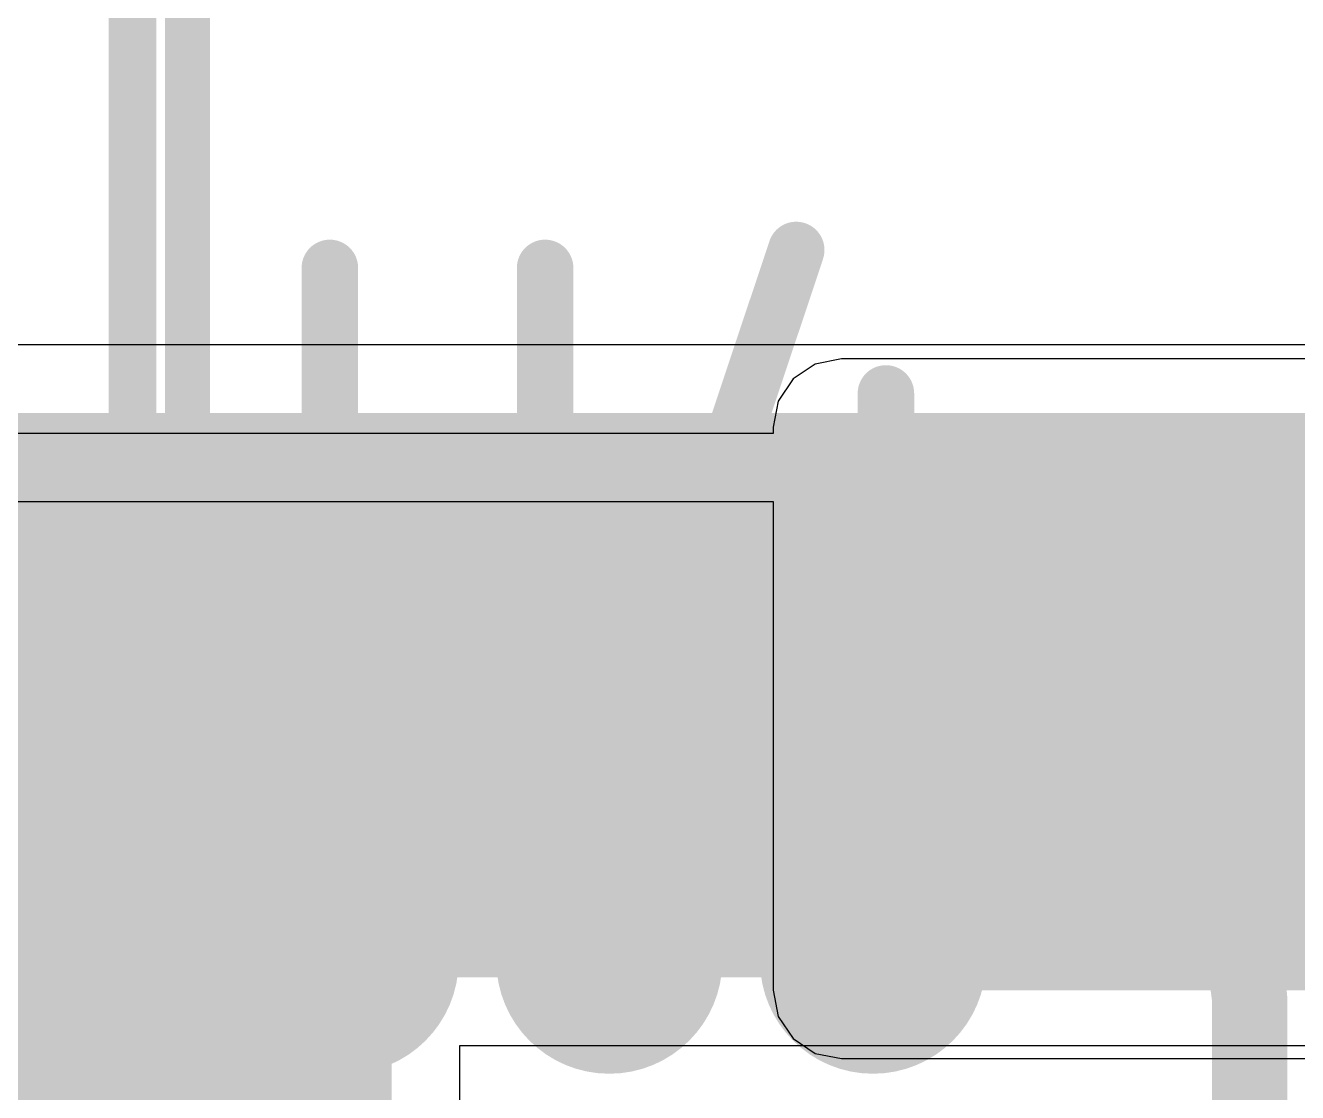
# Model space of a CAD drawing. Header units: inches. Extents: x 0 to 12.4, y -0.6 to 2.2.
# Drawn here: x 0.3357 to 0.4687, y 1.42 to 1.5315 of the extents above; entities that cross this region are included whole.
import ezdxf

# ---------------------------------------------------------------- set-up
doc = ezdxf.new("R2010")
doc.units = ezdxf.units.IN
doc.header["$MEASUREMENT"] = 0
for name, color, linetype in [('Bottom Layer', 5, 'Continuous'), ('Dimension', 6, 'Continuous'), ('Drill Drawing', 1, 'Continuous'), ('Mechanical 4', 56, 'Continuous'), ('Top Layer', 1, 'Continuous'), ('Top Overlay', 2, 'Continuous'), ('Via Holes', 16, 'Continuous')]:
    doc.layers.add(name, color=color, linetype=linetype)

# ---------------------------------------------------------------- blocks, each defined once
blk = doc.blocks.new('SOT_89_3_16')
at = {"layer": 'Top Overlay'}
blk.add_lwpolyline([(0.0910001, -0.035, 0.005, 0.005, 0), (0.0910001, 0.068, 0.005, 0.005, 0)], format="xyseb", dxfattribs=at)
blk.add_lwpolyline([(0.0897501, -0.035, 0.0025, 0.0025, 1), (0.0922501, -0.035, 0.0025, 0.0025, 1)], format="xyseb", close=True, dxfattribs=at)

msp = doc.modelspace()

# ---------------------------------------------------------------- hatches: boundary and pattern name
at = {"layer": 'Bottom Layer'}
msp.add_hatch(color=5, dxfattribs=at).paths.add_polyline_path([(0.421, 1.4306498), (0.5068496, 1.4306498), (0.5068496, 1.4895276), (0.421, 1.4895276)])
h = msp.add_hatch(color=5, dxfattribs=at)
edge = h.paths.add_edge_path()
edge.add_arc((0.454, 1.4735591), 0.011811, 0, 360)
h = msp.add_hatch(color=5, dxfattribs=at)
edge = h.paths.add_edge_path()
edge.add_arc((0.454, 1.446), 0.011811, 0, 360)
at = {"layer": 'Dimension'}
h = msp.add_hatch(color=6, dxfattribs=at)
edge = h.paths.add_edge_path()
edge.add_arc((0.3691872, 1.4337368), 0.011811, 0, 360)
h = msp.add_hatch(color=6, dxfattribs=at)
edge = h.paths.add_edge_path()
edge.add_arc((0.3967462, 1.4337368), 0.011811, 0, 360)
h = msp.add_hatch(color=6, dxfattribs=at)
edge = h.paths.add_edge_path()
edge.add_arc((0.4243053, 1.4337368), 0.011811, 0, 360)
at = {"layer": 'Top Layer'}
for points in [[(0.305, 1.432), (0.716, 1.432), (0.716, 1.491), (0.305, 1.491)], [(0.305, 1.303), (0.374, 1.303), (0.374, 1.491), (0.305, 1.491)]]:
    msp.add_hatch(color=1, dxfattribs=at).paths.add_polyline_path(points)
h = msp.add_hatch(color=1, dxfattribs=at)
edge = h.paths.add_edge_path()
edge.add_arc((0.454, 1.4735591), 0.011811, 0, 360)
h = msp.add_hatch(color=1, dxfattribs=at)
edge = h.paths.add_edge_path()
edge.add_arc((0.454, 1.446), 0.011811, 0, 360)
at = {"layer": 'Via Holes'}
h = msp.add_hatch(color=7, dxfattribs=at)
edge = h.paths.add_edge_path()
edge.add_arc((0.454, 1.4735591), 0.0059055, 0, 360)
h = msp.add_hatch(color=7, dxfattribs=at)
edge = h.paths.add_edge_path()
edge.add_arc((0.454, 1.446), 0.0059055, 0, 360)

# ---------------------------------------------------------------- linework, layer by layer
at = {"layer": 'Bottom Layer'}
for p, q in [((0.4182688, 1.4961214), (0.4159533, 1.4945743)), ((0.421, 1.4966647), (0.4182688, 1.4961214)), ((0.5068497, 1.4966647), (0.421, 1.4966647)), ((0.4159533, 1.4945743), (0.4144062, 1.4922588)), ((0.4144062, 1.4922588), (0.4138629, 1.4895276)), ((0.4138629, 1.4895276), (0.4138629, 1.488878)), ((0.4138629, 1.488878), (0.0334645, 1.488878)), ((0.05, 1.4817409), (0.4138629, 1.4817409)), ((0.4138629, 1.4817409), (0.4138629, 1.4306498)), ((0.4138629, 1.4306498), (0.4144062, 1.4279186)), ((0.4144062, 1.4279186), (0.4159533, 1.4256031)), ((0.4159533, 1.4256031), (0.4182688, 1.424056)), ((0.4182688, 1.424056), (0.421, 1.4235127)), ((0.421, 1.4235127), (0.5068497, 1.4235127))]:
    msp.add_line(p, q, dxfattribs=at)
at = {"layer": 'Dimension'}
for points in [[(0.310323, 1.4615124, 0.007874, 0.007874, 0), (0.4437993, 1.4615124, 0.007874, 0.007874, 0)], [(0.4437993, 1.4615124, 0.007874, 0.007874, 0), (0.4438227, 1.4615116, 0.007874, 0.007874, 0)], [(0.4438227, 1.4615116, 0.007874, 0.007874, 0), (0.4438241, 1.4615116, 0.007874, 0.007874, 0)], [(0.4438241, 1.4615116, 0.007874, 0.007874, 0), (0.4445617, 1.4614874, 0.007874, 0.007874, 0)], [(0.4445617, 1.4614874, 0.007874, 0.007874, 0), (0.4445637, 1.4614874, 0.007874, 0.007874, 0)], [(0.4445637, 1.4614874, 0.007874, 0.007874, 0), (0.4445859, 1.4614866, 0.007874, 0.007874, 0)], [(0.4445859, 1.4614866, 0.007874, 0.007874, 0), (0.4446075, 1.4614852, 0.007874, 0.007874, 0)], [(0.4446075, 1.4614852, 0.007874, 0.007874, 0), (0.4446091, 1.4614851, 0.007874, 0.007874, 0)], [(0.4446091, 1.4614851, 0.007874, 0.007874, 0), (0.4449429, 1.4614632, 0.007874, 0.007874, 0)], [(0.4449429, 1.4614632, 0.007874, 0.007874, 0), (0.4449439, 1.4614632, 0.007874, 0.007874, 0)], [(0.4449439, 1.4614632, 0.007874, 0.007874, 0), (0.4449661, 1.4614617, 0.007874, 0.007874, 0)], [(0.4449661, 1.4614617, 0.007874, 0.007874, 0), (0.4449883, 1.4614595, 0.007874, 0.007874, 0)], [(0.4449883, 1.4614595, 0.007874, 0.007874, 0), (0.4449895, 1.4614594, 0.007874, 0.007874, 0)], [(0.4449895, 1.4614594, 0.007874, 0.007874, 0), (0.4457254, 1.461387, 0.007874, 0.007874, 0)], [(0.4457254, 1.461387, 0.007874, 0.007874, 0), (0.4457276, 1.4613867, 0.007874, 0.007874, 0)], [(0.4457276, 1.4613867, 0.007874, 0.007874, 0), (0.4457494, 1.4613846, 0.007874, 0.007874, 0)], [(0.4457494, 1.4613846, 0.007874, 0.007874, 0), (0.4457724, 1.4613816, 0.007874, 0.007874, 0)], [(0.4457724, 1.4613816, 0.007874, 0.007874, 0), (0.4457735, 1.4613814, 0.007874, 0.007874, 0)], [(0.4457735, 1.4613814, 0.007874, 0.007874, 0), (0.4502271, 1.4607951, 0.007874, 0.007874, 0)], [(0.4502271, 1.4607951, 0.007874, 0.007874, 0), (0.4502274, 1.4607951, 0.007874, 0.007874, 0)], [(0.4502274, 1.4607951, 0.007874, 0.007874, 0), (0.4502748, 1.4607888, 0.007874, 0.007874, 0)], [(0.4502748, 1.4607888, 0.007874, 0.007874, 0), (0.4503214, 1.4607796, 0.007874, 0.007874, 0)], [(0.4503214, 1.4607796, 0.007874, 0.007874, 0), (0.450322, 1.4607795, 0.007874, 0.007874, 0)], [(0.450322, 1.4607795, 0.007874, 0.007874, 0), (0.4517717, 1.4604911, 0.007874, 0.007874, 0)], [(0.4517717, 1.4604911, 0.007874, 0.007874, 0), (0.4518182, 1.4604818, 0.007874, 0.007874, 0)], [(0.4518182, 1.4604818, 0.007874, 0.007874, 0), (0.4518632, 1.4604698, 0.007874, 0.007874, 0)], [(0.4518632, 1.4604698, 0.007874, 0.007874, 0), (0.451864, 1.4604696, 0.007874, 0.007874, 0)], [(0.451864, 1.4604696, 0.007874, 0.007874, 0), (0.452507, 1.4602972, 0.007874, 0.007874, 0)], [(0.452507, 1.4602972, 0.007874, 0.007874, 0), (0.4525074, 1.4602971, 0.007874, 0.007874, 0)], [(0.4525074, 1.4602971, 0.007874, 0.007874, 0), (0.4525526, 1.460285, 0.007874, 0.007874, 0)], [(0.4525526, 1.460285, 0.007874, 0.007874, 0), (0.4525971, 1.4602699, 0.007874, 0.007874, 0)], [(0.452597, 1.4602699, 0.007874, 0.007874, 0), (0.453997, 1.4597947, 0.007874, 0.007874, 0)], [(0.452597, 1.4602699, 0.007874, 0.007874, 0), (0.4525971, 1.4602699, 0.007874, 0.007874, 0)], [(0.453997, 1.4597947, 0.007874, 0.007874, 0), (0.4539976, 1.4597945, 0.007874, 0.007874, 0)], [(0.4539976, 1.4597945, 0.007874, 0.007874, 0), (0.4540421, 1.4597794, 0.007874, 0.007874, 0)], [(0.4540421, 1.4597794, 0.007874, 0.007874, 0), (0.454086, 1.4597612, 0.007874, 0.007874, 0)], [(0.454086, 1.4597612, 0.007874, 0.007874, 0), (0.4540865, 1.459761, 0.007874, 0.007874, 0)], [(0.4540865, 1.459761, 0.007874, 0.007874, 0), (0.4580368, 1.4581248, 0.007874, 0.007874, 0)], [(0.4580368, 1.4581248, 0.007874, 0.007874, 0), (0.4580374, 1.4581245, 0.007874, 0.007874, 0)], [(0.4580374, 1.4581245, 0.007874, 0.007874, 0), (0.4580811, 1.4581064, 0.007874, 0.007874, 0)], [(0.4580811, 1.4581064, 0.007874, 0.007874, 0), (0.458124, 1.4580852, 0.007874, 0.007874, 0)], [(0.458124, 1.4580852, 0.007874, 0.007874, 0), (0.4581241, 1.4580852, 0.007874, 0.007874, 0)], [(0.4581241, 1.4580852, 0.007874, 0.007874, 0), (0.4589877, 1.4576593, 0.007874, 0.007874, 0)], [(0.4589877, 1.4576593, 0.007874, 0.007874, 0), (0.4602763, 1.4573588, 0.007874, 0.007874, 0)], [(0.4602763, 1.4573588, 0.007874, 0.007874, 0), (0.5068497, 1.4573588, 0.007874, 0.007874, 0)], [(0.310323, 1.4494848, 0.007874, 0.007874, 0), (0.4437993, 1.4494848, 0.007874, 0.007874, 0)], [(0.4437993, 1.4494848, 0.007874, 0.007874, 0), (0.4441796, 1.4494599, 0.007874, 0.007874, 0)], [(0.4441796, 1.4494599, 0.007874, 0.007874, 0), (0.448705, 1.4488641, 0.007874, 0.007874, 0)], [(0.448705, 1.4488641, 0.007874, 0.007874, 0), (0.4494394, 1.4486673, 0.007874, 0.007874, 0)], [(0.4494394, 1.4486673, 0.007874, 0.007874, 0), (0.4534785, 1.4469943, 0.007874, 0.007874, 0)], [(0.4534785, 1.4469943, 0.007874, 0.007874, 0), (0.4541371, 1.4466141, 0.007874, 0.007874, 0)], [(0.4541371, 1.4466141, 0.007874, 0.007874, 0), (0.4576054, 1.4439527, 0.007874, 0.007874, 0)], [(0.4576054, 1.4439527, 0.007874, 0.007874, 0), (0.4581432, 1.4434149, 0.007874, 0.007874, 0)], [(0.4581432, 1.4434149, 0.007874, 0.007874, 0), (0.4608046, 1.4399466, 0.007874, 0.007874, 0)], [(0.4243053, 1.4337368, 0.007874, 0.007874, 0), (0.4321793, 1.4416108, 0.007874, 0.007874, 0)], [(0.3160376, 1.3382643, 0.0393701, 0.0393701, 0), (0.3160376, 1.4238943, 0.0393701, 0.0393701, 0)], [(0.4608046, 1.4399466, 0.007874, 0.007874, 0), (0.4611848, 1.4392879, 0.007874, 0.007874, 0)], [(0.4611848, 1.4392879, 0.007874, 0.007874, 0), (0.4628578, 1.4352491, 0.007874, 0.007874, 0)], [(0.4628578, 1.4352491, 0.007874, 0.007874, 0), (0.4630546, 1.4345144, 0.007874, 0.007874, 0)], [(0.4630546, 1.4345144, 0.007874, 0.007874, 0), (0.4636504, 1.4299891, 0.007874, 0.007874, 0)], [(0.4636504, 1.4299891, 0.007874, 0.007874, 0), (0.4636754, 1.4296088, 0.007874, 0.007874, 0)], [(0.4636754, 1.4063687, 0.007874, 0.007874, 0), (0.4636754, 1.4296088, 0.007874, 0.007874, 0)]]:
    msp.add_lwpolyline(points, format="xyseb", dxfattribs=at)
for points in [[(0.4418308, 1.4615124, 0.003937, 0.003937, 1), (0.4457678, 1.4615124, 0.003937, 0.003937, 1)], [(0.4418308, 1.4615124, 0.003937, 0.003937, 1), (0.4457678, 1.4615124, 0.003937, 0.003937, 1)], [(0.4418542, 1.4615116, 0.003937, 0.003937, 1), (0.4457912, 1.4615116, 0.003937, 0.003937, 1)], [(0.4418542, 1.4615116, 0.003937, 0.003937, 1), (0.4457912, 1.4615116, 0.003937, 0.003937, 1)], [(0.4418556, 1.4615116, 0.003937, 0.003937, 1), (0.4457926, 1.4615116, 0.003937, 0.003937, 1)], [(0.4418556, 1.4615116, 0.003937, 0.003937, 1), (0.4457926, 1.4615116, 0.003937, 0.003937, 1)], [(0.4425932, 1.4614874, 0.003937, 0.003937, 1), (0.4465302, 1.4614874, 0.003937, 0.003937, 1)], [(0.4425932, 1.4614874, 0.003937, 0.003937, 1), (0.4465302, 1.4614874, 0.003937, 0.003937, 1)], [(0.4425952, 1.4614874, 0.003937, 0.003937, 1), (0.4465322, 1.4614874, 0.003937, 0.003937, 1)], [(0.4425952, 1.4614874, 0.003937, 0.003937, 1), (0.4465322, 1.4614874, 0.003937, 0.003937, 1)], [(0.4426174, 1.4614866, 0.003937, 0.003937, 1), (0.4465544, 1.4614866, 0.003937, 0.003937, 1)], [(0.4426174, 1.4614866, 0.003937, 0.003937, 1), (0.4465544, 1.4614866, 0.003937, 0.003937, 1)], [(0.442639, 1.4614852, 0.003937, 0.003937, 1), (0.446576, 1.4614852, 0.003937, 0.003937, 1)], [(0.442639, 1.4614852, 0.003937, 0.003937, 1), (0.446576, 1.4614852, 0.003937, 0.003937, 1)], [(0.4426406, 1.4614851, 0.003937, 0.003937, 1), (0.4465776, 1.4614851, 0.003937, 0.003937, 1)], [(0.4426406, 1.4614851, 0.003937, 0.003937, 1), (0.4465776, 1.4614851, 0.003937, 0.003937, 1)], [(0.4429744, 1.4614632, 0.003937, 0.003937, 1), (0.4469114, 1.4614632, 0.003937, 0.003937, 1)], [(0.4429744, 1.4614632, 0.003937, 0.003937, 1), (0.4469114, 1.4614632, 0.003937, 0.003937, 1)], [(0.4429754, 1.4614632, 0.003937, 0.003937, 1), (0.4469124, 1.4614632, 0.003937, 0.003937, 1)], [(0.4429754, 1.4614632, 0.003937, 0.003937, 1), (0.4469124, 1.4614632, 0.003937, 0.003937, 1)], [(0.4429976, 1.4614617, 0.003937, 0.003937, 1), (0.4469346, 1.4614617, 0.003937, 0.003937, 1)], [(0.4429976, 1.4614617, 0.003937, 0.003937, 1), (0.4469346, 1.4614617, 0.003937, 0.003937, 1)], [(0.4430198, 1.4614595, 0.003937, 0.003937, 1), (0.4469568, 1.4614595, 0.003937, 0.003937, 1)], [(0.4430198, 1.4614595, 0.003937, 0.003937, 1), (0.4469568, 1.4614595, 0.003937, 0.003937, 1)], [(0.443021, 1.4614594, 0.003937, 0.003937, 1), (0.446958, 1.4614594, 0.003937, 0.003937, 1)], [(0.443021, 1.4614594, 0.003937, 0.003937, 1), (0.446958, 1.4614594, 0.003937, 0.003937, 1)], [(0.4437569, 1.461387, 0.003937, 0.003937, 1), (0.4476939, 1.461387, 0.003937, 0.003937, 1)], [(0.4437569, 1.461387, 0.003937, 0.003937, 1), (0.4476939, 1.461387, 0.003937, 0.003937, 1)], [(0.4437591, 1.4613867, 0.003937, 0.003937, 1), (0.4476961, 1.4613867, 0.003937, 0.003937, 1)], [(0.4437591, 1.4613867, 0.003937, 0.003937, 1), (0.4476961, 1.4613867, 0.003937, 0.003937, 1)], [(0.4437809, 1.4613846, 0.003937, 0.003937, 1), (0.4477179, 1.4613846, 0.003937, 0.003937, 1)], [(0.4437809, 1.4613846, 0.003937, 0.003937, 1), (0.4477179, 1.4613846, 0.003937, 0.003937, 1)], [(0.4438039, 1.4613816, 0.003937, 0.003937, 1), (0.4477409, 1.4613816, 0.003937, 0.003937, 1)], [(0.4438039, 1.4613816, 0.003937, 0.003937, 1), (0.4477409, 1.4613816, 0.003937, 0.003937, 1)], [(0.443805, 1.4613814, 0.003937, 0.003937, 1), (0.447742, 1.4613814, 0.003937, 0.003937, 1)], [(0.443805, 1.4613814, 0.003937, 0.003937, 1), (0.447742, 1.4613814, 0.003937, 0.003937, 1)], [(0.4482586, 1.4607951, 0.003937, 0.003937, 1), (0.4521956, 1.4607951, 0.003937, 0.003937, 1)], [(0.4482586, 1.4607951, 0.003937, 0.003937, 1), (0.4521956, 1.4607951, 0.003937, 0.003937, 1)], [(0.4482589, 1.4607951, 0.003937, 0.003937, 1), (0.4521959, 1.4607951, 0.003937, 0.003937, 1)], [(0.4482589, 1.4607951, 0.003937, 0.003937, 1), (0.4521959, 1.4607951, 0.003937, 0.003937, 1)], [(0.4483063, 1.4607888, 0.003937, 0.003937, 1), (0.4522433, 1.4607888, 0.003937, 0.003937, 1)], [(0.4483063, 1.4607888, 0.003937, 0.003937, 1), (0.4522433, 1.4607888, 0.003937, 0.003937, 1)], [(0.4483529, 1.4607796, 0.003937, 0.003937, 1), (0.4522899, 1.4607796, 0.003937, 0.003937, 1)], [(0.4483529, 1.4607796, 0.003937, 0.003937, 1), (0.4522899, 1.4607796, 0.003937, 0.003937, 1)], [(0.4483535, 1.4607795, 0.003937, 0.003937, 1), (0.4522905, 1.4607795, 0.003937, 0.003937, 1)], [(0.4483535, 1.4607795, 0.003937, 0.003937, 1), (0.4522905, 1.4607795, 0.003937, 0.003937, 1)], [(0.4498032, 1.4604911, 0.003937, 0.003937, 1), (0.4537402, 1.4604911, 0.003937, 0.003937, 1)], [(0.4498032, 1.4604911, 0.003937, 0.003937, 1), (0.4537402, 1.4604911, 0.003937, 0.003937, 1)], [(0.4498497, 1.4604818, 0.003937, 0.003937, 1), (0.4537867, 1.4604818, 0.003937, 0.003937, 1)], [(0.4498497, 1.4604818, 0.003937, 0.003937, 1), (0.4537867, 1.4604818, 0.003937, 0.003937, 1)], [(0.4498947, 1.4604698, 0.003937, 0.003937, 1), (0.4538317, 1.4604698, 0.003937, 0.003937, 1)], [(0.4498947, 1.4604698, 0.003937, 0.003937, 1), (0.4538317, 1.4604698, 0.003937, 0.003937, 1)], [(0.4498955, 1.4604696, 0.003937, 0.003937, 1), (0.4538325, 1.4604696, 0.003937, 0.003937, 1)], [(0.4498955, 1.4604696, 0.003937, 0.003937, 1), (0.4538325, 1.4604696, 0.003937, 0.003937, 1)], [(0.4505385, 1.4602972, 0.003937, 0.003937, 1), (0.4544755, 1.4602972, 0.003937, 0.003937, 1)], [(0.4505385, 1.4602972, 0.003937, 0.003937, 1), (0.4544755, 1.4602972, 0.003937, 0.003937, 1)], [(0.4505389, 1.4602971, 0.003937, 0.003937, 1), (0.4544759, 1.4602971, 0.003937, 0.003937, 1)], [(0.4505389, 1.4602971, 0.003937, 0.003937, 1), (0.4544759, 1.4602971, 0.003937, 0.003937, 1)], [(0.4505841, 1.460285, 0.003937, 0.003937, 1), (0.4545211, 1.460285, 0.003937, 0.003937, 1)], [(0.4505841, 1.460285, 0.003937, 0.003937, 1), (0.4545211, 1.460285, 0.003937, 0.003937, 1)], [(0.4506285, 1.4602699, 0.003937, 0.003937, 1), (0.4545655, 1.4602699, 0.003937, 0.003937, 1)], [(0.4506285, 1.4602699, 0.003937, 0.003937, 1), (0.4545655, 1.4602699, 0.003937, 0.003937, 1)], [(0.4506286, 1.4602699, 0.003937, 0.003937, 1), (0.4545656, 1.4602699, 0.003937, 0.003937, 1)], [(0.4506286, 1.4602699, 0.003937, 0.003937, 1), (0.4545656, 1.4602699, 0.003937, 0.003937, 1)], [(0.4520285, 1.4597947, 0.003937, 0.003937, 1), (0.4559655, 1.4597947, 0.003937, 0.003937, 1)], [(0.4520285, 1.4597947, 0.003937, 0.003937, 1), (0.4559655, 1.4597947, 0.003937, 0.003937, 1)], [(0.4520291, 1.4597945, 0.003937, 0.003937, 1), (0.4559661, 1.4597945, 0.003937, 0.003937, 1)], [(0.4520291, 1.4597945, 0.003937, 0.003937, 1), (0.4559661, 1.4597945, 0.003937, 0.003937, 1)], [(0.4520736, 1.4597794, 0.003937, 0.003937, 1), (0.4560106, 1.4597794, 0.003937, 0.003937, 1)], [(0.4520736, 1.4597794, 0.003937, 0.003937, 1), (0.4560106, 1.4597794, 0.003937, 0.003937, 1)], [(0.4521175, 1.4597612, 0.003937, 0.003937, 1), (0.4560545, 1.4597612, 0.003937, 0.003937, 1)], [(0.4521175, 1.4597612, 0.003937, 0.003937, 1), (0.4560545, 1.4597612, 0.003937, 0.003937, 1)], [(0.452118, 1.459761, 0.003937, 0.003937, 1), (0.456055, 1.459761, 0.003937, 0.003937, 1)], [(0.452118, 1.459761, 0.003937, 0.003937, 1), (0.456055, 1.459761, 0.003937, 0.003937, 1)], [(0.4560683, 1.4581248, 0.003937, 0.003937, 1), (0.4600053, 1.4581248, 0.003937, 0.003937, 1)], [(0.4560683, 1.4581248, 0.003937, 0.003937, 1), (0.4600053, 1.4581248, 0.003937, 0.003937, 1)], [(0.4560689, 1.4581245, 0.003937, 0.003937, 1), (0.4600059, 1.4581245, 0.003937, 0.003937, 1)], [(0.4560689, 1.4581245, 0.003937, 0.003937, 1), (0.4600059, 1.4581245, 0.003937, 0.003937, 1)], [(0.4561126, 1.4581064, 0.003937, 0.003937, 1), (0.4600496, 1.4581064, 0.003937, 0.003937, 1)], [(0.4561126, 1.4581064, 0.003937, 0.003937, 1), (0.4600496, 1.4581064, 0.003937, 0.003937, 1)], [(0.4561555, 1.4580852, 0.003937, 0.003937, 1), (0.4600925, 1.4580852, 0.003937, 0.003937, 1)], [(0.4561555, 1.4580852, 0.003937, 0.003937, 1), (0.4600925, 1.4580852, 0.003937, 0.003937, 1)], [(0.4561556, 1.4580852, 0.003937, 0.003937, 1), (0.4600926, 1.4580852, 0.003937, 0.003937, 1)], [(0.4561556, 1.4580852, 0.003937, 0.003937, 1), (0.4600926, 1.4580852, 0.003937, 0.003937, 1)], [(0.4570192, 1.4576593, 0.003937, 0.003937, 1), (0.4609562, 1.4576593, 0.003937, 0.003937, 1)], [(0.4570192, 1.4576593, 0.003937, 0.003937, 1), (0.4609562, 1.4576593, 0.003937, 0.003937, 1)], [(0.4583078, 1.4573588, 0.003937, 0.003937, 1), (0.4622448, 1.4573588, 0.003937, 0.003937, 1)], [(0.4583078, 1.4573588, 0.003937, 0.003937, 1), (0.4622448, 1.4573588, 0.003937, 0.003937, 1)], [(0.4418308, 1.4494848, 0.003937, 0.003937, 1), (0.4457678, 1.4494848, 0.003937, 0.003937, 1)], [(0.4418308, 1.4494848, 0.003937, 0.003937, 1), (0.4457678, 1.4494848, 0.003937, 0.003937, 1)], [(0.4422111, 1.4494599, 0.003937, 0.003937, 1), (0.4461481, 1.4494599, 0.003937, 0.003937, 1)], [(0.4422111, 1.4494599, 0.003937, 0.003937, 1), (0.4461481, 1.4494599, 0.003937, 0.003937, 1)], [(0.4467365, 1.4488641, 0.003937, 0.003937, 1), (0.4506735, 1.4488641, 0.003937, 0.003937, 1)], [(0.4467365, 1.4488641, 0.003937, 0.003937, 1), (0.4506735, 1.4488641, 0.003937, 0.003937, 1)], [(0.4474709, 1.4486673, 0.003937, 0.003937, 1), (0.4514079, 1.4486673, 0.003937, 0.003937, 1)], [(0.4474709, 1.4486673, 0.003937, 0.003937, 1), (0.4514079, 1.4486673, 0.003937, 0.003937, 1)], [(0.45151, 1.4469943, 0.003937, 0.003937, 1), (0.455447, 1.4469943, 0.003937, 0.003937, 1)], [(0.45151, 1.4469943, 0.003937, 0.003937, 1), (0.455447, 1.4469943, 0.003937, 0.003937, 1)], [(0.4521686, 1.4466141, 0.003937, 0.003937, 1), (0.4561056, 1.4466141, 0.003937, 0.003937, 1)], [(0.4521686, 1.4466141, 0.003937, 0.003937, 1), (0.4561056, 1.4466141, 0.003937, 0.003937, 1)], [(0.4556369, 1.4439527, 0.003937, 0.003937, 1), (0.4595739, 1.4439527, 0.003937, 0.003937, 1)], [(0.4556369, 1.4439527, 0.003937, 0.003937, 1), (0.4595739, 1.4439527, 0.003937, 0.003937, 1)], [(0.4561747, 1.4434149, 0.003937, 0.003937, 1), (0.4601117, 1.4434149, 0.003937, 0.003937, 1)], [(0.4561747, 1.4434149, 0.003937, 0.003937, 1), (0.4601117, 1.4434149, 0.003937, 0.003937, 1)], [(0.4302108, 1.4416108, 0.003937, 0.003937, 1), (0.4341478, 1.4416108, 0.003937, 0.003937, 1)], [(0.4588361, 1.4399466, 0.003937, 0.003937, 1), (0.4627731, 1.4399466, 0.003937, 0.003937, 1)], [(0.4588361, 1.4399466, 0.003937, 0.003937, 1), (0.4627731, 1.4399466, 0.003937, 0.003937, 1)], [(0.4592163, 1.4392879, 0.003937, 0.003937, 1), (0.4631533, 1.4392879, 0.003937, 0.003937, 1)], [(0.4592163, 1.4392879, 0.003937, 0.003937, 1), (0.4631533, 1.4392879, 0.003937, 0.003937, 1)], [(0.4608893, 1.4352491, 0.003937, 0.003937, 1), (0.4648263, 1.4352491, 0.003937, 0.003937, 1)], [(0.4608893, 1.4352491, 0.003937, 0.003937, 1), (0.4648263, 1.4352491, 0.003937, 0.003937, 1)], [(0.4223368, 1.4337368, 0.003937, 0.003937, 1), (0.4262738, 1.4337368, 0.003937, 0.003937, 1)], [(0.4610861, 1.4345144, 0.003937, 0.003937, 1), (0.4650231, 1.4345144, 0.003937, 0.003937, 1)], [(0.4610861, 1.4345144, 0.003937, 0.003937, 1), (0.4650231, 1.4345144, 0.003937, 0.003937, 1)], [(0.4616819, 1.4299891, 0.003937, 0.003937, 1), (0.4656189, 1.4299891, 0.003937, 0.003937, 1)], [(0.4616819, 1.4299891, 0.003937, 0.003937, 1), (0.4656189, 1.4299891, 0.003937, 0.003937, 1)], [(0.4617069, 1.4296088, 0.003937, 0.003937, 1), (0.4656439, 1.4296088, 0.003937, 0.003937, 1)], [(0.4617069, 1.4296088, 0.003937, 0.003937, 1), (0.4656439, 1.4296088, 0.003937, 0.003937, 1)]]:
    msp.add_lwpolyline(points, format="xyseb", close=True, dxfattribs=at)
at = {"layer": 'Drill Drawing'}
for points in [[(0.444, 1.4835591, 0.002, 0.002, 0), (0.454, 1.4785591, 0.002, 0.002, 0)], [(0.444, 1.4835591, 0.002, 0.002, 0), (0.449, 1.4735591, 0.002, 0.002, 0)], [(0.454, 1.4785591, 0.002, 0.002, 0), (0.464, 1.4835591, 0.002, 0.002, 0)], [(0.459, 1.4735591, 0.002, 0.002, 0), (0.464, 1.4835591, 0.002, 0.002, 0)], [(0.444, 1.4635591, 0.002, 0.002, 0), (0.449, 1.4735591, 0.002, 0.002, 0)], [(0.459, 1.4735591, 0.002, 0.002, 0), (0.464, 1.4635591, 0.002, 0.002, 0)], [(0.444, 1.4635591, 0.002, 0.002, 0), (0.454, 1.4685591, 0.002, 0.002, 0)], [(0.454, 1.4685591, 0.002, 0.002, 0), (0.464, 1.4635591, 0.002, 0.002, 0)], [(0.444, 1.456, 0.002, 0.002, 0), (0.454, 1.451, 0.002, 0.002, 0)], [(0.444, 1.456, 0.002, 0.002, 0), (0.449, 1.446, 0.002, 0.002, 0)], [(0.454, 1.451, 0.002, 0.002, 0), (0.464, 1.456, 0.002, 0.002, 0)], [(0.459, 1.446, 0.002, 0.002, 0), (0.464, 1.456, 0.002, 0.002, 0)], [(0.444, 1.436, 0.002, 0.002, 0), (0.449, 1.446, 0.002, 0.002, 0)], [(0.459, 1.446, 0.002, 0.002, 0), (0.464, 1.436, 0.002, 0.002, 0)], [(0.444, 1.436, 0.002, 0.002, 0), (0.454, 1.441, 0.002, 0.002, 0)], [(0.454, 1.441, 0.002, 0.002, 0), (0.464, 1.436, 0.002, 0.002, 0)]]:
    msp.add_lwpolyline(points, format="xyseb", dxfattribs=at)
for points in [[(0.4435, 1.4835591, 0.001, 0.001, 1), (0.4445, 1.4835591, 0.001, 0.001, 1)], [(0.4435, 1.4835591, 0.001, 0.001, 1), (0.4445, 1.4835591, 0.001, 0.001, 1)], [(0.4635, 1.4835591, 0.001, 0.001, 1), (0.4645, 1.4835591, 0.001, 0.001, 1)], [(0.4635, 1.4835591, 0.001, 0.001, 1), (0.4645, 1.4835591, 0.001, 0.001, 1)], [(0.4535, 1.4785591, 0.001, 0.001, 1), (0.4545, 1.4785591, 0.001, 0.001, 1)], [(0.4535, 1.4785591, 0.001, 0.001, 1), (0.4545, 1.4785591, 0.001, 0.001, 1)], [(0.4485, 1.4735591, 0.001, 0.001, 1), (0.4495, 1.4735591, 0.001, 0.001, 1)], [(0.4485, 1.4735591, 0.001, 0.001, 1), (0.4495, 1.4735591, 0.001, 0.001, 1)], [(0.4585, 1.4735591, 0.001, 0.001, 1), (0.4595, 1.4735591, 0.001, 0.001, 1)], [(0.4585, 1.4735591, 0.001, 0.001, 1), (0.4595, 1.4735591, 0.001, 0.001, 1)], [(0.4535, 1.4685591, 0.001, 0.001, 1), (0.4545, 1.4685591, 0.001, 0.001, 1)], [(0.4535, 1.4685591, 0.001, 0.001, 1), (0.4545, 1.4685591, 0.001, 0.001, 1)], [(0.4435, 1.4635591, 0.001, 0.001, 1), (0.4445, 1.4635591, 0.001, 0.001, 1)], [(0.4435, 1.4635591, 0.001, 0.001, 1), (0.4445, 1.4635591, 0.001, 0.001, 1)], [(0.4635, 1.4635591, 0.001, 0.001, 1), (0.4645, 1.4635591, 0.001, 0.001, 1)], [(0.4635, 1.4635591, 0.001, 0.001, 1), (0.4645, 1.4635591, 0.001, 0.001, 1)], [(0.4435, 1.456, 0.001, 0.001, 1), (0.4445, 1.456, 0.001, 0.001, 1)], [(0.4435, 1.456, 0.001, 0.001, 1), (0.4445, 1.456, 0.001, 0.001, 1)], [(0.4635, 1.456, 0.001, 0.001, 1), (0.4645, 1.456, 0.001, 0.001, 1)], [(0.4635, 1.456, 0.001, 0.001, 1), (0.4645, 1.456, 0.001, 0.001, 1)], [(0.4535, 1.451, 0.001, 0.001, 1), (0.4545, 1.451, 0.001, 0.001, 1)], [(0.4535, 1.451, 0.001, 0.001, 1), (0.4545, 1.451, 0.001, 0.001, 1)], [(0.4485, 1.446, 0.001, 0.001, 1), (0.4495, 1.446, 0.001, 0.001, 1)], [(0.4485, 1.446, 0.001, 0.001, 1), (0.4495, 1.446, 0.001, 0.001, 1)], [(0.4585, 1.446, 0.001, 0.001, 1), (0.4595, 1.446, 0.001, 0.001, 1)], [(0.4585, 1.446, 0.001, 0.001, 1), (0.4595, 1.446, 0.001, 0.001, 1)], [(0.4535, 1.441, 0.001, 0.001, 1), (0.4545, 1.441, 0.001, 0.001, 1)], [(0.4535, 1.441, 0.001, 0.001, 1), (0.4545, 1.441, 0.001, 0.001, 1)], [(0.4435, 1.436, 0.001, 0.001, 1), (0.4445, 1.436, 0.001, 0.001, 1)], [(0.4435, 1.436, 0.001, 0.001, 1), (0.4445, 1.436, 0.001, 0.001, 1)], [(0.4635, 1.436, 0.001, 0.001, 1), (0.4645, 1.436, 0.001, 0.001, 1)], [(0.4635, 1.436, 0.001, 0.001, 1), (0.4645, 1.436, 0.001, 0.001, 1)]]:
    msp.add_lwpolyline(points, format="xyseb", close=True, dxfattribs=at)
at = {"layer": 'Mechanical 4'}
for points in [[(0.3526535, 1.4415117, 0.0047244, 0.0047244, 0), (0.3526535, 1.5485983, 0.0047244, 0.0047244, 0)], [(0.4069092, 1.479935, 0.0059055, 0.0059055, 0), (0.4162831, 1.5080565, 0.0059055, 0.0059055, 0)], [(0.3675392, 1.4743108, 0.0059055, 0.0059055, 0), (0.3675392, 1.5061818, 0.0059055, 0.0059055, 0)], [(0.3900363, 1.4743108, 0.0059055, 0.0059055, 0), (0.3900363, 1.5061818, 0.0059055, 0.0059055, 0)], [(0.4256569, 1.4668117, 0.0059055, 0.0059055, 0), (0.4256569, 1.4930584, 0.0059055, 0.0059055, 0)], [(0.4069092, 1.479935, 0.0059055, 0.0059055, 0), (0.4312812, 1.479935, 0.0059055, 0.0059055, 0)], [(0.3675392, 1.4743108, 0.0059055, 0.0059055, 0), (0.3694139, 1.4705612, 0.0059055, 0.0059055, 0)], [(0.3881616, 1.4705612, 0.0059055, 0.0059055, 0), (0.3900363, 1.4743108, 0.0059055, 0.0059055, 0)], [(0.3694139, 1.4705612, 0.0059055, 0.0059055, 0), (0.3712887, 1.4686865, 0.0059055, 0.0059055, 0)], [(0.3862868, 1.4686865, 0.0059055, 0.0059055, 0), (0.3881616, 1.4705612, 0.0059055, 0.0059055, 0)], [(0.3712887, 1.4686865, 0.0059055, 0.0059055, 0), (0.3750382, 1.4668117, 0.0059055, 0.0059055, 0)], [(0.3825373, 1.4668117, 0.0059055, 0.0059055, 0), (0.3862868, 1.4686865, 0.0059055, 0.0059055, 0)], [(0.3750382, 1.4668117, 0.0059055, 0.0059055, 0), (0.3825373, 1.4668117, 0.0059055, 0.0059055, 0)], [(0.3435984, 1.4415117, 0.0047244, 0.0047244, 0), (0.3526535, 1.4415117, 0.0047244, 0.0047244, 0)]]:
    msp.add_lwpolyline(points, format="xyseb", dxfattribs=at)
for points in [[(0.4148067, 1.5080565, 0.0029527, 0.0029527, 1), (0.4177595, 1.5080565, 0.0029527, 0.0029527, 1)], [(0.3660628, 1.5061818, 0.0029527, 0.0029527, 1), (0.3690156, 1.5061818, 0.0029527, 0.0029527, 1)], [(0.3885599, 1.5061818, 0.0029527, 0.0029527, 1), (0.3915127, 1.5061818, 0.0029527, 0.0029527, 1)], [(0.4241805, 1.4930584, 0.0029527, 0.0029527, 1), (0.4271333, 1.4930584, 0.0029527, 0.0029527, 1)], [(0.4054328, 1.479935, 0.0029527, 0.0029527, 1), (0.4083856, 1.479935, 0.0029527, 0.0029527, 1)], [(0.4054328, 1.479935, 0.0029527, 0.0029527, 1), (0.4083856, 1.479935, 0.0029527, 0.0029527, 1)], [(0.4298048, 1.479935, 0.0029527, 0.0029527, 1), (0.4327576, 1.479935, 0.0029527, 0.0029527, 1)], [(0.3660628, 1.4743108, 0.0029527, 0.0029527, 1), (0.3690156, 1.4743108, 0.0029527, 0.0029527, 1)], [(0.3660628, 1.4743108, 0.0029527, 0.0029527, 1), (0.3690156, 1.4743108, 0.0029527, 0.0029527, 1)], [(0.3885599, 1.4743108, 0.0029527, 0.0029527, 1), (0.3915127, 1.4743108, 0.0029527, 0.0029527, 1)], [(0.3885599, 1.4743108, 0.0029527, 0.0029527, 1), (0.3915127, 1.4743108, 0.0029527, 0.0029527, 1)], [(0.3679375, 1.4705612, 0.0029527, 0.0029527, 1), (0.3708903, 1.4705612, 0.0029527, 0.0029527, 1)], [(0.3679375, 1.4705612, 0.0029527, 0.0029527, 1), (0.3708903, 1.4705612, 0.0029527, 0.0029527, 1)], [(0.3866852, 1.4705612, 0.0029527, 0.0029527, 1), (0.389638, 1.4705612, 0.0029527, 0.0029527, 1)], [(0.3866852, 1.4705612, 0.0029527, 0.0029527, 1), (0.389638, 1.4705612, 0.0029527, 0.0029527, 1)], [(0.3698123, 1.4686865, 0.0029527, 0.0029527, 1), (0.3727651, 1.4686865, 0.0029527, 0.0029527, 1)], [(0.3698123, 1.4686865, 0.0029527, 0.0029527, 1), (0.3727651, 1.4686865, 0.0029527, 0.0029527, 1)], [(0.3848104, 1.4686865, 0.0029527, 0.0029527, 1), (0.3877632, 1.4686865, 0.0029527, 0.0029527, 1)], [(0.3848104, 1.4686865, 0.0029527, 0.0029527, 1), (0.3877632, 1.4686865, 0.0029527, 0.0029527, 1)], [(0.3735618, 1.4668117, 0.0029527, 0.0029527, 1), (0.3765146, 1.4668117, 0.0029527, 0.0029527, 1)], [(0.3735618, 1.4668117, 0.0029527, 0.0029527, 1), (0.3765146, 1.4668117, 0.0029527, 0.0029527, 1)], [(0.3810609, 1.4668117, 0.0029527, 0.0029527, 1), (0.3840137, 1.4668117, 0.0029527, 0.0029527, 1)], [(0.3810609, 1.4668117, 0.0029527, 0.0029527, 1), (0.3840137, 1.4668117, 0.0029527, 0.0029527, 1)], [(0.4241805, 1.4668117, 0.0029527, 0.0029527, 1), (0.4271333, 1.4668117, 0.0029527, 0.0029527, 1)], [(0.3424173, 1.4415117, 0.0023622, 0.0023622, 1), (0.3447795, 1.4415117, 0.0023622, 0.0023622, 1)], [(0.3514724, 1.4415117, 0.0023622, 0.0023622, 1), (0.3538346, 1.4415117, 0.0023622, 0.0023622, 1)], [(0.3514724, 1.4415117, 0.0023622, 0.0023622, 1), (0.3538346, 1.4415117, 0.0023622, 0.0023622, 1)]]:
    msp.add_lwpolyline(points, format="xyseb", close=True, dxfattribs=at)
at = {"layer": 'Top Layer'}
for p, q in [((0.522945, 1.4981371), (0.3050001, 1.4981371)), ((0.3811371, 1.303), (0.3811371, 1.4248629)), ((0.3811371, 1.4248629), (0.716, 1.4248629))]:
    msp.add_line(p, q, dxfattribs=at)

# ---------------------------------------------------------------- block references
msp.add_blockref('SOT_89_3_16', (0.2559055, 1.5))

doc.saveas('drawing.dxf')
